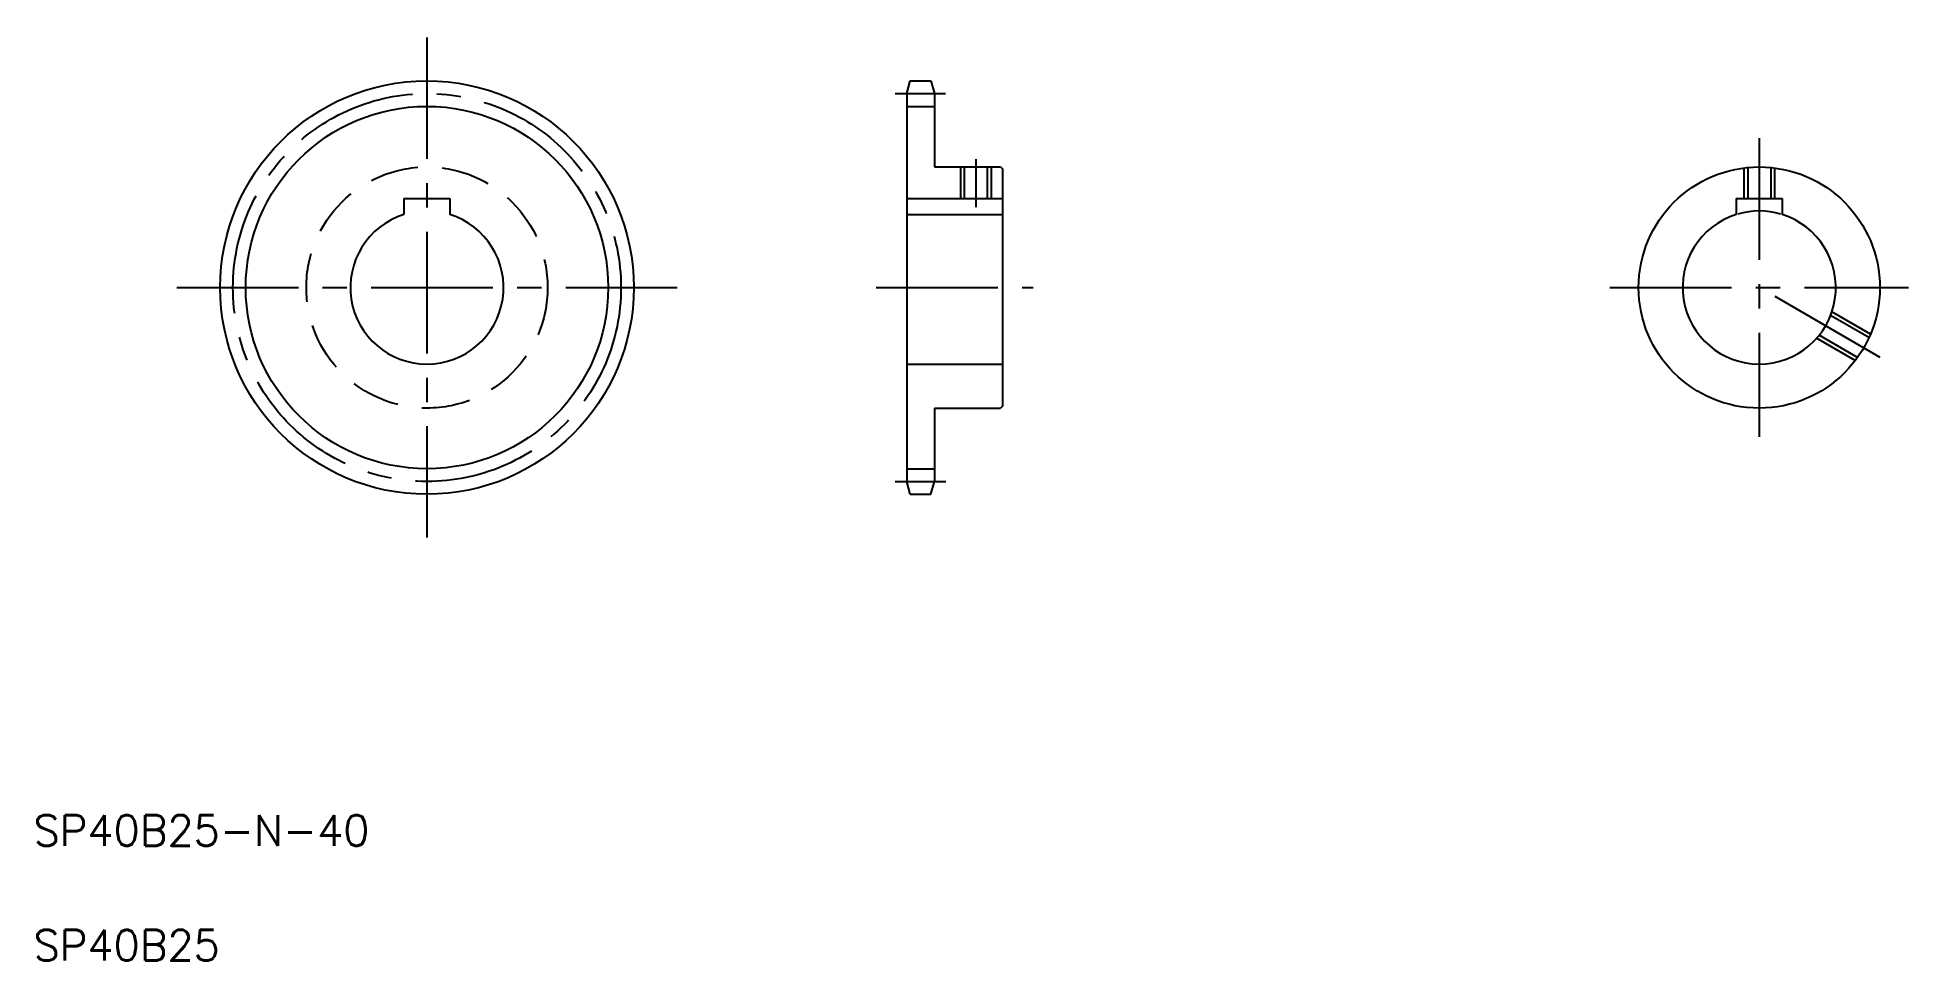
# Model space of a CAD drawing. Extents: x 21 to 510, y 20 to 261.
import ezdxf

# ---------------------------------------------------------------- set-up
doc = ezdxf.new("R2010")
doc.units = 0
doc.linetypes.add('CENTER', pattern=[50.8, 31.75, -6.35, 6.35, -6.35])
doc.linetypes.add('DASHED', pattern=[19.05, 12.7, -6.35])
doc.layers.get('0').update_dxf_attribs({"linetype": 'CONTINUOUS'})
doc.layers.add('CENTER', color=1, linetype='CENTER')
doc.styles.get("Standard").update_dxf_attribs({"font": 'txt', "bigfont": 'BIGFONT'})

msp = doc.modelspace()

# ---------------------------------------------------------------- linework, layer by layer
at = {"color": 7, "linetype": 'CONTINUOUS'}
for p, q in [((248.07, 246.5), (248.96, 249.83)), ((248.96, 249.83), (254.37, 249.83)), ((254.37, 249.83), (255.27, 246.5)), ((248.07, 246.5), (248.07, 145.17)), ((255.27, 246.5), (255.27, 227.33)), ((248.07, 243.16), (255.27, 243.16)), ((255.27, 227.33), (272.57, 227.33)), ((263.07, 227.33), (263.07, 219.13)), ((269.07, 227.33), (269.07, 219.13)), ((272.57, 227.33), (273.07, 226.83)), ((273.07, 226.83), (273.07, 164.83)), ((116.76, 219.13), (128.76, 219.13)), ((116.76, 219.13), (116.76, 214.91)), ((128.76, 219.13), (128.76, 214.91)), ((248.07, 219.13), (273.07, 219.13)), ((464.69, 219.13), (476.69, 219.13)), ((464.69, 219.13), (464.69, 214.91)), ((476.69, 219.13), (476.69, 214.91)), ((248.07, 214.91), (273.07, 214.91)), ((248.07, 175.83), (273.07, 175.83)), ((255.27, 164.33), (255.27, 145.17)), ((255.27, 164.33), (272.57, 164.33)), ((273.07, 164.83), (272.57, 164.33)), ((255.27, 159.54), (255.27, 159.54)), ((255.27, 154.75), (255.27, 154.75)), ((248.07, 148.5), (255.27, 148.5)), ((248.96, 141.83), (248.07, 145.17)), ((248.96, 141.83), (254.37, 141.83)), ((254.37, 141.83), (255.27, 145.17))]:
    msp.add_line(p, q, dxfattribs=at)
at = {"color": 3, "linetype": 'CONTINUOUS'}
for p, q in [((262.07, 227.33), (262.07, 219.13)), ((270.07, 227.33), (270.07, 219.13))]:
    msp.add_line(p, q, dxfattribs=at)
at = {"color": 3, "linetype": 'DASHED'}
for p, q in [((466.69, 227.08), (466.69, 219.13)), ((467.69, 227.19), (467.69, 219.13)), ((473.69, 227.19), (473.69, 219.13)), ((474.69, 227.08), (474.69, 219.13)), ((499.34, 182.75), (489.31, 188.54)), ((499.74, 183.67), (489.66, 189.5)), ((495.74, 176.75), (485.66, 182.57)), ((496.34, 177.56), (486.31, 183.35))]:
    msp.add_line(p, q, dxfattribs=at)
at = {"color": 7, "linetype": 'CONTINUOUS'}
for centre, radius in [((122.76, 195.83), 54), ((470.69, 195.83), 31.5)]:
    msp.add_circle(centre, radius, dxfattribs=at)
at = {"color": 3, "linetype": 'CONTINUOUS'}
msp.add_circle((122.76, 195.83), 47.33, dxfattribs=at)
at = {"color": 3, "linetype": 'DASHED'}
msp.add_circle((122.76, 195.83), 31.5, dxfattribs=at)
at = {"color": 3, "linetype": 'CONTINUOUS'}
msp.add_arc((470.69, 195.83), 20, 73.7398, 106.2602, dxfattribs=at)
at = {"color": 7, "linetype": 'CONTINUOUS'}
for centre in [(122.76, 195.83), (470.69, 195.83)]:
    msp.add_arc(centre, 20, 107.4576, 72.5424, dxfattribs=at)
at = {"layer": 'CENTER', "color": 1, "linetype": 'CENTER'}
for p, q in [((122.76, 261.18), (122.76, 130.49)), ((245.07, 246.5), (258.18, 246.5)), ((470.69, 234.83), (470.69, 156.83)), ((266.07, 229.33), (266.07, 216.83)), ((57.42, 195.83), (188.11, 195.83)), ((240.07, 195.83), (281.07, 195.83)), ((431.69, 195.83), (509.69, 195.83)), ((502.3, 177.58), (470.69, 195.83)), ((245.07, 145.17), (258.26, 145.17))]:
    msp.add_line(p, q, dxfattribs=at)
msp.add_circle((122.76, 195.83), 50.66, dxfattribs=at)

# ---------------------------------------------------------------- texts
at = {"color": 7, "linetype": 'CONTINUOUS'}
for s, p in [('SP40B25-N-40', (20, 50)), ('SP40B25', (20, 20))]:
    msp.add_text(s, height=8, dxfattribs=at).set_placement(p)

doc.saveas('drawing.dxf')
